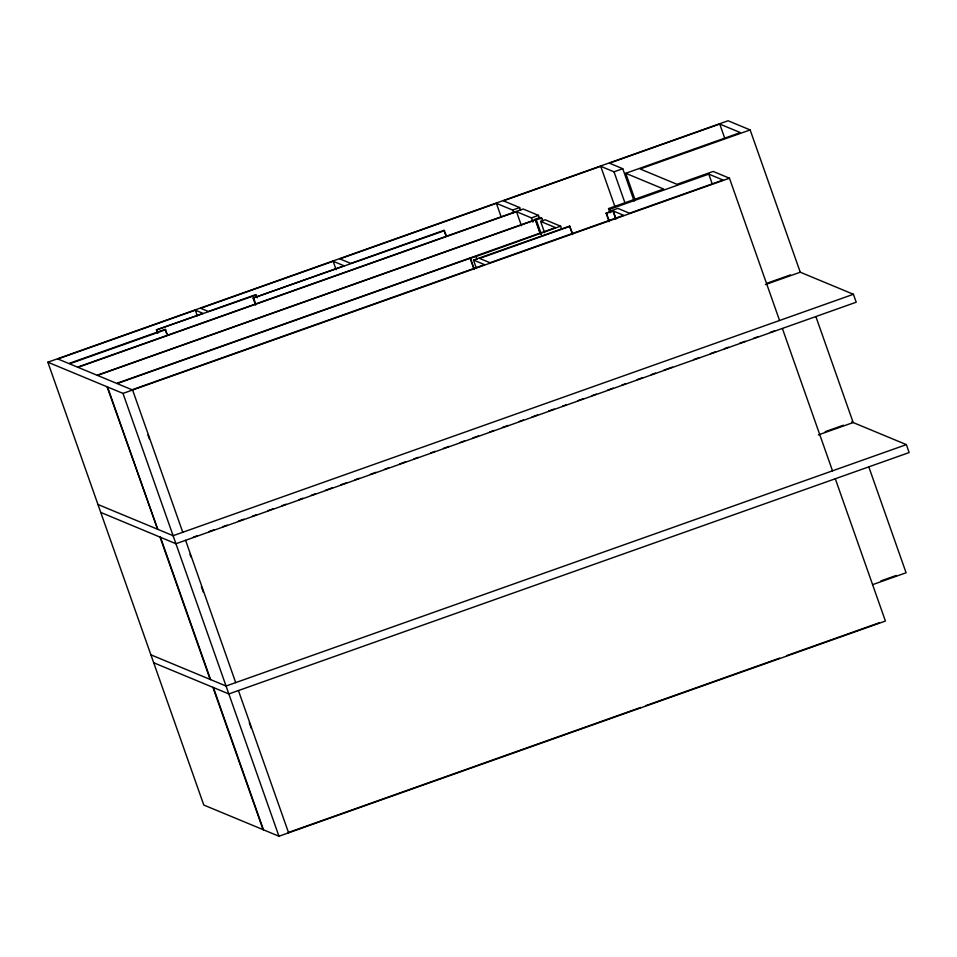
<?xml version="1.0" encoding="UTF-8"?>
<svg xmlns="http://www.w3.org/2000/svg" width="957" height="957" viewBox="0 0 957 957"><rect width="100%" height="100%" fill="white"/><g stroke="black" fill="none" stroke-linecap="round" stroke-linejoin="round"><path stroke-width="1.44" d="M835.305 478.763L885.416 621.057L278.954 836.239L203.793 805.04L47.85 362.201L728.062 120.761L750.144 129.925L800.255 272.219L765.433 284.576M157.427 332.725L156.434 329.902L203.028 313.37L195.336 310.176L57.863 358.971L68.832 363.528L165.118 329.352L167.786 335.273M255.567 305.127L253.091 298.094L344.077 265.795L333.156 261.261L200.647 308.286L208.339 311.48L255.627 294.696L257.289 297.783M520.644 210.384L519.651 207.561L512.617 210.061L496.384 203.327L339.831 258.892L350.752 263.426L443.988 230.338L446.656 236.259M634.168 201.114L622.768 168.707L614.011 171.817L600.709 166.291L503.418 200.826L519.651 207.561M635.161 200.049L625.734 173.289L740.347 132.604L719.748 124.039L609.465 163.18L622.768 168.707M156.434 329.902L256.297 294.971M165.8 329.639L69.526 363.816L77.577 367.153L523.132 209.009L538.468 215.373L539.461 218.196M253.091 298.094L444.67 230.625M538.468 215.373L531.422 217.873L516.505 211.676L77.972 367.321L97.112 375.264L535.286 219.739L539.76 232.419M750.144 129.925L640.101 168.982L676.982 184.294L713.168 171.447L729.461 178.217L779.572 320.499M542.786 221.091L541.794 218.268L535.633 219.883L97.458 375.407L116.682 383.386L555.562 227.622L540.621 221.414L544.593 232.683M540.621 221.414L545.203 219.787L560.611 226.187L561.603 228.998M610.04 212.813L608.556 208.578L663.644 189.031L625.734 173.289M477.005 259.323L476.012 256.5L470.126 258.294L117.137 383.578L132.066 389.786L484.589 264.658L473.476 260.053L476.454 268.498M560.611 226.187L476.012 256.5M608.556 208.578L609.992 209.176L708.778 174.114L723.025 180.036L629.503 213.232L617.875 208.399L612.037 210.468L612.863 210.815L615.841 219.273M473.476 260.053L569.594 226.127L572.513 233.352M609.095 221.665L606.116 213.208L612.863 210.815M570.025 226.307L479.589 258.414L490.008 262.744L623.665 215.301L613.27 210.983L606.116 213.208M47.85 362.201L122.998 393.399L729.461 178.217M766.701 283.332L790.458 274.898M173.109 535.693L853.417 294.289L856.216 302.221L175.944 543.732L100.748 512.414M193.434 537.128L197.644 535.633M208.889 531.637L214.5 529.652M222.933 526.649L227.144 525.154M238.377 521.17L243.999 519.173M252.421 516.182L256.632 514.687M267.876 510.703L273.487 508.705M281.92 505.715L286.131 504.219M298.775 499.733L302.986 498.238M311.408 495.248L315.619 493.752M325.452 490.259L332.474 487.771M340.907 484.78L346.518 482.783M354.951 479.792L359.162 478.297M370.395 474.313L376.017 472.315M384.439 469.325L388.662 467.829M399.894 463.846L405.505 461.848M413.938 458.858L418.149 457.362M430.794 452.876L435.004 451.381M443.426 448.39L449.048 446.393M460.281 442.409L464.504 440.914M472.925 437.923L478.548 435.925M489.781 431.942L493.991 430.447M502.413 427.456L508.035 425.458M519.268 421.475L523.491 419.979M531.913 416.989L537.535 414.991M548.576 411.067L554.199 409.07M562.644 406.079L566.867 404.584M578.124 400.588L583.746 398.591M592.192 395.588L596.414 394.093M607.671 390.097L613.293 388.099M621.739 385.109L625.962 383.601M637.218 379.618L642.841 377.62M651.286 374.618L655.497 373.122M663.943 370.12L672.388 367.129M693.61 359.593L699.196 357.619M710.357 353.647L715.944 351.674M724.317 348.695L728.504 347.212M739.665 343.252L745.252 341.266M753.626 338.288L757.812 336.804M770.385 332.342L774.572 330.859M825.233 431.679L843.404 425.219M818.367 434.909L853.189 422.551L815.986 316.887M228.843 693.957L909.15 452.553L906.363 444.622L226.055 686.025L150.895 654.815M880.93 580.899L896.302 575.444M872.664 584.631L906.088 572.764L868.884 467.1M288.021 832.626L640.544 707.498M645.963 705.584L779.62 658.141M786.845 655.569L878.969 622.875M800.064 272.135L853.417 294.289M541.794 218.268L539.975 217.514L534.556 219.44L535.286 219.739M851.634 421.905L906.363 444.622M132.592 390.001L182.787 532.319M185.61 540.37L235.721 682.652M97.949 504.483L173.193 535.729M238.425 690.547L288.619 832.877M153.682 662.746L228.926 693.981M719.748 124.039L724.7 138.131M782.407 328.55L832.506 470.832M708.778 174.114L712.247 183.983M614.011 171.817L624.921 202.812M600.709 166.291L615.1 207.143M613.27 210.983L615.746 218.029M609.992 209.176L610.985 211.999M606.523 213.375L608.999 220.421M569.594 226.127L572.573 234.585M536.375 220.194L541.327 234.286M535.633 219.883L540.597 233.975M531.422 217.873L532.917 222.096M516.505 211.676L521.469 225.756M512.617 210.061L513.61 212.873M496.384 203.327L501.348 217.406M470.509 258.45L473.978 268.319M470.126 258.294L474.098 269.563M443.988 230.338L445.962 235.972M333.156 261.261L336.122 269.707M253.772 298.381L255.758 304.015M195.336 310.176L197.321 315.81M165.118 329.352L166.602 333.574M157.092 330.177L158.084 333M147.94 434.861L149.436 439.096M189.965 554.199L190.957 557.022M201.377 586.605L203.363 592.239M249.322 722.738L251.308 728.373M122.998 393.399L278.954 836.239M107.555 386.987L157.666 529.281L107.088 386.795M160.489 537.32L210.6 679.602M213.387 687.533L263.498 829.827M160.034 537.128L210.145 679.41M212.933 687.341L263.043 829.635"/></g></svg>
